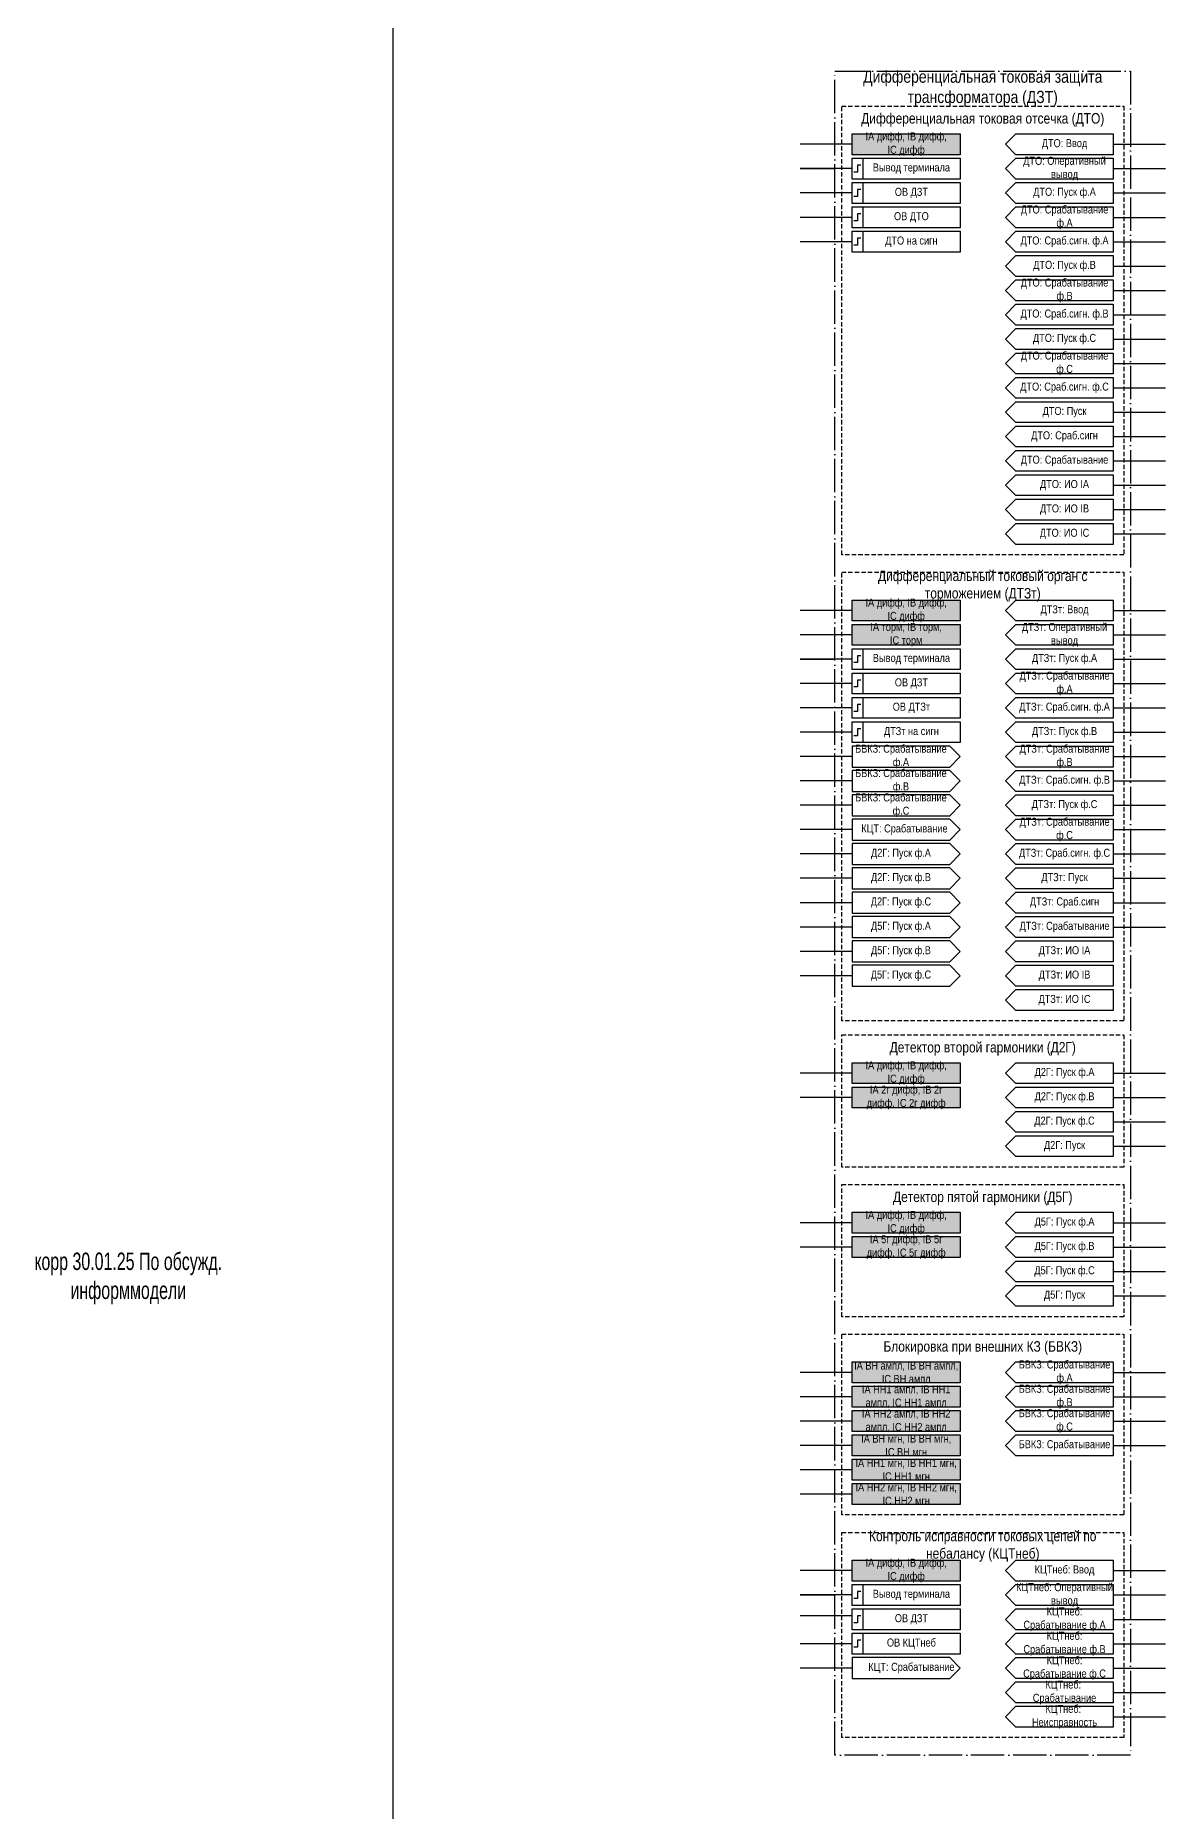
# Model space of a CAD drawing. Header units: millimetres. Extents: x -805 to 2714, y -997 to 626.
# Drawn here: x 2345 to 2670, y -362 to 148 of the extents above; entities that cross this region are included whole.
import ezdxf

# ---------------------------------------------------------------- set-up
doc = ezdxf.new("R2010")
doc.units = ezdxf.units.MM
doc.linetypes.add('ACAD_ISO04W100', pattern=[30, 24, -3, 0, -3])
doc.linetypes.add('штриховая2', pattern=[0.375, 0.25, -0.125])
doc.layers.add('TEXT', color=7, linetype='Continuous', lineweight=25)
doc.layers.add('Основная', color=7, linetype='Continuous')
doc.styles.add('2.5_Gost_RD', font='ARIALN.TTF', dxfattribs={"height": 2.5})
doc.styles.add('3.5_Gost_RD', font='ARIALN.TTF', dxfattribs={"height": 3.5})

msp = doc.modelspace()

# ---------------------------------------------------------------- hatches: boundary and pattern name
at = {"ltscale": 100, "true_color": 0xf7941d}
h = msp.add_hatch(color=30, dxfattribs=at)
h.dxf.hatch_style = 1
h.paths.add_polyline_path([(2580, 120), (2611, 120), (2611, 114), (2580, 114)])
h = msp.add_hatch(color=30, dxfattribs=at)
h.dxf.hatch_style = 1
h.paths.add_polyline_path([(2580, -14), (2611, -14), (2611, -20), (2580, -20)])
h = msp.add_hatch(color=30, dxfattribs=at)
h.dxf.hatch_style = 1
h.paths.add_polyline_path([(2580, -21), (2611, -21), (2611, -27), (2580, -27)])
h = msp.add_hatch(color=30, dxfattribs=at)
h.dxf.hatch_style = 1
h.paths.add_polyline_path([(2580, -147), (2611, -147), (2611, -153), (2580, -153)])
h = msp.add_hatch(color=30, dxfattribs=at)
h.dxf.hatch_style = 1
h.paths.add_polyline_path([(2580, -154), (2611, -154), (2611, -160), (2580, -160)])
h = msp.add_hatch(color=30, dxfattribs=at)
h.dxf.hatch_style = 1
h.paths.add_polyline_path([(2580, -190), (2611, -190), (2611, -196), (2580, -196)])
h = msp.add_hatch(color=30, dxfattribs=at)
h.dxf.hatch_style = 1
h.paths.add_polyline_path([(2580, -197), (2611, -197), (2611, -203), (2580, -203)])
h = msp.add_hatch(color=30, dxfattribs=at)
h.dxf.hatch_style = 1
h.paths.add_polyline_path([(2580, -233), (2611, -233), (2611, -239), (2580, -239)])
h = msp.add_hatch(color=30, dxfattribs=at)
h.dxf.hatch_style = 1
h.paths.add_polyline_path([(2580, -240), (2611, -240), (2611, -246), (2580, -246)])
h = msp.add_hatch(color=30, dxfattribs=at)
h.dxf.hatch_style = 1
h.paths.add_polyline_path([(2580, -247), (2611, -247), (2611, -253), (2580, -253)])
h = msp.add_hatch(color=30, dxfattribs=at)
h.dxf.hatch_style = 1
h.paths.add_polyline_path([(2580, -254), (2611, -254), (2611, -260), (2580, -260)])
h = msp.add_hatch(color=30, dxfattribs=at)
h.dxf.hatch_style = 1
h.paths.add_polyline_path([(2580, -261), (2611, -261), (2611, -267), (2580, -267)])
h = msp.add_hatch(color=30, dxfattribs=at)
h.dxf.hatch_style = 1
h.paths.add_polyline_path([(2580, -268), (2611, -268), (2611, -274), (2580, -274)])
h = msp.add_hatch(color=30, dxfattribs=at)
h.dxf.hatch_style = 1
h.paths.add_polyline_path([(2580, -290), (2611, -290), (2611, -296), (2580, -296)])

# ---------------------------------------------------------------- linework, layer by layer
at = {"ltscale": 100}
for p, q in [((2448, 626), (2448, -997)), ((2580, 117), (2565, 117)), ((2655, 117), (2670, 117)), ((2580, 110), (2565, 110)), ((2565, 110), (2575, 110)), ((2655, 110), (2670, 110)), ((2580, 103), (2565, 103)), ((2655, 103), (2670, 103)), ((2580, 96), (2565, 96)), ((2655, 96), (2670, 96)), ((2580, 89), (2565, 89)), ((2655, 89), (2670, 89)), ((2655, 82), (2670, 82)), ((2655, 75), (2670, 75)), ((2655, 68), (2670, 68)), ((2655, 61), (2670, 61)), ((2655, 54), (2670, 54)), ((2655, 47), (2670, 47)), ((2655, 40), (2670, 40)), ((2655, 33), (2670, 33)), ((2655, 26), (2670, 26)), ((2655, 19), (2670, 19)), ((2655, 12), (2670, 12)), ((2655, 5), (2670, 5)), ((2580, -17), (2565, -17)), ((2655, -17), (2670, -17)), ((2580, -24), (2565, -24)), ((2655, -24), (2670, -24)), ((2580, -31), (2565, -31)), ((2565, -31), (2575, -31)), ((2655, -31), (2670, -31)), ((2580, -38), (2565, -38)), ((2655, -38), (2670, -38)), ((2580, -45), (2565, -45)), ((2655, -45), (2670, -45)), ((2580, -52), (2565, -52)), ((2655, -52), (2670, -52)), ((2580, -59), (2565, -59)), ((2655, -59), (2670, -59)), ((2580, -66), (2565, -66)), ((2655, -66), (2670, -66)), ((2580, -73), (2565, -73)), ((2655, -73), (2670, -73)), ((2580, -80), (2565, -80)), ((2655, -80), (2670, -80)), ((2580, -87), (2565, -87)), ((2655, -87), (2670, -87)), ((2580, -94), (2565, -94)), ((2655, -94), (2670, -94)), ((2580, -101), (2565, -101)), ((2655, -101), (2670, -101)), ((2580, -108), (2565, -108)), ((2655, -108), (2670, -108)), ((2580, -115), (2565, -115)), ((2580, -122), (2565, -122)), ((2580, -150), (2565, -150)), ((2655, -150), (2670, -150)), ((2580, -157), (2565, -157)), ((2655, -157), (2670, -157)), ((2655, -164), (2670, -164)), ((2655, -171), (2670, -171)), ((2580, -193), (2565, -193)), ((2655, -193), (2670, -193)), ((2580, -200), (2565, -200)), ((2655, -200), (2670, -200)), ((2655, -207), (2670, -207)), ((2655, -214), (2670, -214)), ((2580, -236), (2565, -236)), ((2655, -236), (2670, -236)), ((2580, -243), (2565, -243)), ((2655, -243), (2670, -243)), ((2580, -250), (2565, -250)), ((2655, -250), (2670, -250)), ((2580, -257), (2565, -257)), ((2655, -257), (2670, -257)), ((2580, -264), (2565, -264)), ((2580, -271), (2565, -271)), ((2580, -293), (2565, -293)), ((2655, -293), (2670, -293)), ((2580, -300), (2565, -300)), ((2565, -300), (2575, -300)), ((2655, -300), (2670, -300)), ((2580, -306), (2565, -306)), ((2655, -307), (2670, -307)), ((2580, -314), (2565, -314)), ((2655, -314), (2670, -314)), ((2580, -321), (2565, -321)), ((2655, -321), (2670, -321)), ((2655, -328), (2670, -328)), ((2655, -335), (2670, -335))]:
    msp.add_line(p, q, dxfattribs=at)
at = {"color": 251, "linetype": 'ACAD_ISO04W100', "lineweight": 30, "ltscale": 0.4, "true_color": 0x58595b}
msp.add_lwpolyline([(2575, 138), (2660, 138), (2660, -346), (2575, -346)], close=True, dxfattribs=at)
at = {"linetype": 'штриховая2', "ltscale": 5}
for points in [[(2577, 128), (2658, 128), (2658, -1), (2577, -1)], [(2577, -6), (2658, -6), (2658, -135), (2577, -135)], [(2577, -139), (2658, -139), (2658, -177), (2577, -177)], [(2577, -182), (2658, -182), (2658, -220), (2577, -220)], [(2577, -225), (2658, -225), (2658, -277), (2577, -277)], [(2577, -282), (2658, -282), (2658, -341), (2577, -341)]]:
    msp.add_lwpolyline(points, close=True, dxfattribs=at)
at = {"ltscale": 100}
for points in [[(2580, 120), (2611, 120), (2611, 114), (2580, 114)], [(2580, 113), (2583, 113), (2583, 107), (2580, 107)], [(2580, 113), (2611, 113), (2611, 107), (2580, 107)], [(2580, 106), (2583, 106), (2583, 100), (2580, 100)], [(2580, 106), (2611, 106), (2611, 100), (2580, 100)], [(2580, 99), (2583, 99), (2583, 93), (2580, 93)], [(2580, 99), (2611, 99), (2611, 93), (2580, 93)], [(2580, 92), (2583, 92), (2583, 86), (2580, 86)], [(2580, 92), (2611, 92), (2611, 86), (2580, 86)], [(2655, 22), (2655, 16), (2627, 16), (2624, 19), (2627, 22)], [(2655, 15), (2655, 9), (2627, 9), (2624, 12), (2627, 15)], [(2655, 8), (2655, 2), (2627, 2), (2624, 5), (2627, 8)], [(2580, -14), (2611, -14), (2611, -20), (2580, -20)], [(2580, -21), (2611, -21), (2611, -27), (2580, -27)], [(2580, -28), (2583, -28), (2583, -34), (2580, -34)], [(2580, -28), (2611, -28), (2611, -34), (2580, -34)], [(2580, -35), (2583, -35), (2583, -41), (2580, -41)], [(2580, -35), (2611, -35), (2611, -41), (2580, -41)], [(2580, -42), (2583, -42), (2583, -48), (2580, -48)], [(2580, -42), (2611, -42), (2611, -48), (2580, -48)], [(2580, -49), (2583, -49), (2583, -55), (2580, -55)], [(2580, -49), (2611, -49), (2611, -55), (2580, -55)], [(2655, -112), (2655, -118), (2627, -118), (2624, -115), (2627, -112)], [(2655, -119), (2655, -125), (2627, -125), (2624, -122), (2627, -119)], [(2655, -126), (2655, -132), (2627, -132), (2624, -129), (2627, -126)], [(2580, -147), (2611, -147), (2611, -153), (2580, -153)], [(2580, -154), (2611, -154), (2611, -160), (2580, -160)], [(2580, -190), (2611, -190), (2611, -196), (2580, -196)], [(2580, -197), (2611, -197), (2611, -203), (2580, -203)], [(2580, -233), (2611, -233), (2611, -239), (2580, -239)], [(2580, -240), (2611, -240), (2611, -246), (2580, -246)], [(2580, -247), (2611, -247), (2611, -253), (2580, -253)], [(2580, -254), (2611, -254), (2611, -260), (2580, -260)], [(2580, -261), (2611, -261), (2611, -267), (2580, -267)], [(2580, -268), (2611, -268), (2611, -274), (2580, -274)], [(2580, -290), (2611, -290), (2611, -296), (2580, -296)], [(2580, -297), (2583, -297), (2583, -303), (2580, -303)], [(2580, -297), (2611, -297), (2611, -303), (2580, -303)], [(2580, -304), (2583, -304), (2583, -310), (2580, -310)], [(2580, -304), (2611, -304), (2611, -310), (2580, -310)], [(2580, -311), (2583, -311), (2583, -317), (2580, -317)], [(2580, -311), (2611, -311), (2611, -317), (2580, -317)]]:
    msp.add_lwpolyline(points, close=True, dxfattribs=at)
for points in [[(2624, 117), (2627, 120), (2655, 120), (2655, 114), (2627, 114), (2624, 117)], [(2624, 110), (2627, 113), (2655, 113), (2655, 107), (2627, 107), (2624, 110)], [(2624, -17), (2627, -14), (2655, -14), (2655, -20), (2627, -20), (2624, -17)], [(2624, -24), (2627, -21), (2655, -21), (2655, -27), (2627, -27), (2624, -24)]]:
    msp.add_lwpolyline(points, dxfattribs=at)
at = {"lineweight": 30, "ltscale": 100}
for points in [[(2582.5, 111), (2581.5, 111), (2581.5, 109), (2580.5, 109)], [(2582.5, 104), (2581.5, 104), (2581.5, 102), (2580.5, 102)], [(2582.5, 97), (2581.5, 97), (2581.5, 95), (2580.5, 95)], [(2582.5, 90), (2581.5, 90), (2581.5, 88), (2580.5, 88)], [(2582.5, -30), (2581.5, -30), (2581.5, -32), (2580.5, -32)], [(2582.5, -37), (2581.5, -37), (2581.5, -39), (2580.5, -39)], [(2582.5, -44), (2581.5, -44), (2581.5, -46), (2580.5, -46)], [(2582.5, -51), (2581.5, -51), (2581.5, -53), (2580.5, -53)], [(2582.5, -299), (2581.5, -299), (2581.5, -301), (2580.5, -301)], [(2582.5, -306), (2581.5, -306), (2581.5, -308), (2580.5, -308)], [(2582.5, -313), (2581.5, -313), (2581.5, -315), (2580.5, -315)]]:
    msp.add_lwpolyline(points, dxfattribs=at)
at = {"layer": 'Основная', "ltscale": 100}
for points in [[(2655, 106), (2655, 100), (2627, 100), (2624, 103), (2627, 106)], [(2655, 99), (2655, 93), (2627, 93), (2624, 96), (2627, 99)], [(2655, 92), (2655, 86), (2627, 86), (2624, 89), (2627, 92)], [(2655, 85), (2655, 79), (2627, 79), (2624, 82), (2627, 85)], [(2655, 78), (2655, 72), (2627, 72), (2624, 75), (2627, 78)], [(2655, 71), (2655, 65), (2627, 65), (2624, 68), (2627, 71)], [(2655, 64), (2655, 58), (2627, 58), (2624, 61), (2627, 64)], [(2655, 57), (2655, 51), (2627, 51), (2624, 54), (2627, 57)], [(2655, 50), (2655, 44), (2627, 44), (2624, 47), (2627, 50)], [(2655, 43), (2655, 37), (2627, 37), (2624, 40), (2627, 43)], [(2655, 36), (2655, 30), (2627, 30), (2624, 33), (2627, 36)], [(2655, 29), (2655, 23), (2627, 23), (2624, 26), (2627, 29)], [(2655, -28), (2655, -34), (2627, -34), (2624, -31), (2627, -28)], [(2655, -35), (2655, -41), (2627, -41), (2624, -38), (2627, -35)], [(2655, -42), (2655, -48), (2627, -48), (2624, -45), (2627, -42)], [(2655, -49), (2655, -55), (2627, -55), (2624, -52), (2627, -49)], [(2580, -56), (2580, -62), (2608, -62), (2611, -59), (2608, -56)], [(2655, -56), (2655, -62), (2627, -62), (2624, -59), (2627, -56)], [(2580, -63), (2580, -69), (2608, -69), (2611, -66), (2608, -63)], [(2655, -63), (2655, -69), (2627, -69), (2624, -66), (2627, -63)], [(2580, -70), (2580, -76), (2608, -76), (2611, -73), (2608, -70)], [(2655, -70), (2655, -76), (2627, -76), (2624, -73), (2627, -70)], [(2580, -77), (2580, -83), (2608, -83), (2611, -80), (2608, -77)], [(2655, -77), (2655, -83), (2627, -83), (2624, -80), (2627, -77)], [(2580, -84), (2580, -90), (2608, -90), (2611, -87), (2608, -84)], [(2655, -84), (2655, -90), (2627, -90), (2624, -87), (2627, -84)], [(2580, -91), (2580, -97), (2608, -97), (2611, -94), (2608, -91)], [(2655, -91), (2655, -97), (2627, -97), (2624, -94), (2627, -91)], [(2580, -98), (2580, -104), (2608, -104), (2611, -101), (2608, -98)], [(2655, -98), (2655, -104), (2627, -104), (2624, -101), (2627, -98)], [(2580, -105), (2580, -111), (2608, -111), (2611, -108), (2608, -105)], [(2655, -105), (2655, -111), (2627, -111), (2624, -108), (2627, -105)], [(2580, -112), (2580, -118), (2608, -118), (2611, -115), (2608, -112)], [(2580, -119), (2580, -125), (2608, -125), (2611, -122), (2608, -119)], [(2655, -147), (2655, -153), (2627, -153), (2624, -150), (2627, -147)], [(2655, -154), (2655, -160), (2627, -160), (2624, -157), (2627, -154)], [(2655, -161), (2655, -167), (2627, -167), (2624, -164), (2627, -161)], [(2655, -168), (2655, -174), (2627, -174), (2624, -171), (2627, -168)], [(2655, -190), (2655, -196), (2627, -196), (2624, -193), (2627, -190)], [(2655, -197), (2655, -203), (2627, -203), (2624, -200), (2627, -197)], [(2655, -204), (2655, -210), (2627, -210), (2624, -207), (2627, -204)], [(2655, -211), (2655, -217), (2627, -217), (2624, -214), (2627, -211)], [(2655, -233), (2655, -239), (2627, -239), (2624, -236), (2627, -233)], [(2655, -240), (2655, -246), (2627, -246), (2624, -243), (2627, -240)], [(2655, -247), (2655, -253), (2627, -253), (2624, -250), (2627, -247)], [(2655, -254), (2655, -260), (2627, -260), (2624, -257), (2627, -254)], [(2655, -290), (2655, -296), (2627, -296), (2624, -293), (2627, -290)], [(2655, -297), (2655, -303), (2627, -303), (2624, -300), (2627, -297)], [(2655, -304), (2655, -310), (2627, -310), (2624, -307), (2627, -304)], [(2655, -311), (2655, -317), (2627, -317), (2624, -314), (2627, -311)], [(2580, -318), (2580, -324), (2608, -324), (2611, -321), (2608, -318)], [(2655, -318), (2655, -324), (2627, -324), (2624, -321), (2627, -318)], [(2655, -325), (2655, -331), (2627, -331), (2624, -328), (2627, -325)], [(2655, -332), (2655, -338), (2627, -338), (2624, -335), (2627, -332)]]:
    msp.add_lwpolyline(points, close=True, dxfattribs=at)

# ---------------------------------------------------------------- texts
at = {"color": 30, "ltscale": 100, "attachment_point": 5, "style": '3.5_Gost_RD'}
for s, insert, char_height, width in [('Дифференциальная токовая защита трансформатора (ДЗТ)', (2617.5, 133), 3.5, 85), ('Дифференциальная токовая отсечка (ДТО)', (2617.5, 124), 3, 81), ('Дифференциальный токовый орган с торможением (ДТЗт)', (2617.5, -10), 3, 81), ('Детектор второй гармоники (Д2Г)', (2617.5, -143), 3, 81), ('Детектор пятой гармоники (Д5Г)', (2617.5, -186), 3, 81), ('Блокировка при внешних КЗ (БВКЗ)', (2617.5, -229), 3, 81), ('Контроль исправности токовых цепей по небалансу (КЦТнеб)', (2617.5, -286), 3, 81)]:
    msp.add_mtext(s, dxfattribs=dict(at, insert=insert, char_height=char_height, width=width))
at = {"color": 0, "ltscale": 100, "char_height": 2.3, "attachment_point": 5, "style": '2.5_Gost_RD'}
for s, insert, width in [('{\\C256;IA дифф, IB дифф, IC дифф}', (2595.5, 117), 23.725), ('{\\C256;Вывод терминала}', (2597, 110), 28), ('{\\C256;ДТО на сигн}', (2597, 89), 28), ('{\\C256;IA дифф, IB дифф, IC дифф}', (2595.5, -17), 23.725), ('{\\C256;IA торм, IB торм, IC торм}', (2595.5, -24), 20.7005), ('{\\C256;Вывод терминала}', (2597, -31), 28), ('{\\C256;ДТЗт на сигн}', (2597, -52), 28), ('{\\C256;IA дифф, IB дифф, IC дифф}', (2595.5, -150), 23.725), ('{\\C256;IA 2г дифф, IB 2г дифф, IC 2г дифф}', (2595.5, -157), 29.1365), ('{\\C256;IA дифф, IB дифф, IC дифф}', (2595.5, -193), 23.725), ('{\\C256;IA 5г дифф, IB 5г дифф, IC 5г дифф}', (2595.5, -200), 29.1365), ('{\\C256;IA ВН ампл, IB ВН ампл, IC ВН ампл}', (2595.5, -236), 31), ('{\\C256;IA НН1 ампл, IB НН1 ампл, IC НН1 ампл}', (2595.5, -243), 31.5052), ('{\\C256;IA НН2 ампл, IB НН2 ампл, IC НН2 ампл}', (2595.5, -250), 31.5052), ('{\\C256;IA ВН мгн, IB ВН мгн, IC ВН мгн}', (2595.5, -257), 26.1583), ('{\\C256;IA НН1 мгн, IB НН1 мгн, IC НН1 мгн}', (2595.5, -264), 29.86), ('{\\C256;IA НН2 мгн, IB НН2 мгн, IC НН2 мгн}', (2595.5, -271), 29.86), ('{\\C256;IA дифф, IB дифф, IC дифф}', (2595.5, -293), 23.725)]:
    msp.add_mtext(s, dxfattribs=dict(at, insert=insert, width=width))
at = {"ltscale": 100, "char_height": 2.3, "width": 28, "attachment_point": 5, "style": '2.5_Gost_RD'}
for s, insert in [('ДТО: Ввод', (2641, 117)), ('ДТО: Оперативный вывод', (2641, 110)), ('ДТО: ИО IА', (2641, 19)), ('ДТО: ИО IB', (2641, 12)), ('ДТО: ИО IС', (2641, 5)), ('ДТЗт: Оперативный вывод', (2641, -24)), ('ДТЗт: Ввод', (2641, -17)), ('ДТЗт: ИО IА', (2641, -115)), ('ДТЗт: ИО IB', (2641, -122)), ('ДТЗт: ИО IC', (2641, -129)), ('Вывод терминала', (2597, -300))]:
    msp.add_mtext(s, dxfattribs=dict(at, insert=insert))
at = {"color": 67, "ltscale": 100, "true_color": 0x727430, "insert": (2372, -209), "char_height": 5, "width": 75.7185, "attachment_point": 5, "style": '3.5_Gost_RD'}
msp.add_mtext('{\\W0.8;корр 30.01.25 По обсужд. информмодели}', dxfattribs=at)
at = {"layer": 'TEXT', "color": 0, "ltscale": 100, "char_height": 2.3, "width": 28, "attachment_point": 5, "style": '2.5_Gost_RD'}
for insert in [(2597, 103), (2597, -38), (2597, -307)]:
    msp.add_mtext('{\\C256;ОВ ДЗТ}', dxfattribs=dict(at, insert=insert))
at = {"layer": 'Основная', "color": 0, "ltscale": 100, "char_height": 2.3, "attachment_point": 5, "style": '2.5_Gost_RD'}
for s, insert, width in [('{\\C256;ДТО: Пуск ф.А}', (2641, 103), 28), ('{\\C256;ОВ ДТО}', (2597, 96), 28), ('{\\C256;ДТО: Срабатывание ф.А}', (2641, 96), 28), ('{\\C256;ДТО: Пуск ф.В}', (2641, 82), 28), ('{\\C256;ДТО: Срабатывание ф.В}', (2641, 75), 28), ('{\\C256;ДТО: Сраб.сигн. ф.В}', (2641, 68), 28), ('{\\C256;ДТО: Пуск ф.С}', (2641, 61), 28), ('{\\C256;ДТО: Срабатывание ф.С}', (2641, 54), 28), ('{\\C256;ДТО: Сраб.сигн. ф.С}', (2641, 47), 28), ('{\\C256;ДТО: Пуск}', (2641, 40), 28), ('{\\C256;ДТО: Сраб.сигн}', (2641, 33), 28), ('{\\C256;ДТО: Срабатывание}', (2641, 26), 28), ('{\\C256;ДТЗт: Пуск ф.А}', (2641, -31), 28), ('{\\C256;ДТЗт: Срабатывание ф.А}', (2641, -38), 28), ('{\\C256;ОВ ДТЗт}', (2597, -45), 28), ('{\\C256;ДТЗт: Пуск ф.В}', (2641, -52), 28), ('{\\C256;БВКЗ: Срабатывание ф.А}', (2594, -59), 28), ('{\\C256;ДТЗт: Срабатывание ф.В}', (2641, -59), 28), ('{\\C256;БВКЗ: Срабатывание ф.В}', (2594, -66), 28), ('{\\C256;БВКЗ: Срабатывание ф.С}', (2594, -73), 28), ('{\\C256;ДТЗт: Пуск ф.С}', (2641, -73), 28), ('{\\C256;ДТЗт: Срабатывание ф.С}', (2641, -80), 28), ('{\\C256;КЦТ: Срабатывание}', (2595, -80), 26.5083), ('{\\C256;Д2Г: Пуск ф.А}', (2594, -87), 28), ('{\\C256;Д2Г: Пуск ф.B}', (2594, -94), 28), ('{\\C256;ДТЗт: Пуск}', (2641, -94), 28), ('{\\C256;Д2Г: Пуск ф.C}', (2594, -101), 28), ('{\\C256;Д5Г: Пуск ф.А}', (2594, -108), 28), ('{\\C256;ДТЗт: Срабатывание}', (2641, -108), 28), ('{\\C256;Д5Г: Пуск ф.B}', (2594, -115), 28), ('{\\C256;Д5Г: Пуск ф.C}', (2594, -122), 28), ('{\\C256;БВКЗ: Срабатывание ф.А}', (2641, -236), 28), ('{\\C256;БВКЗ: Срабатывание ф.В}', (2641, -243), 28), ('{\\C256;БВКЗ: Срабатывание ф.С}', (2641, -250), 28), ('{\\C256;БВКЗ: Срабатывание}', (2641, -257), 28), ('{\\C256;КЦТнеб: Оперативный вывод}', (2641, -300), 28), ('{\\C256;КЦТнеб: Срабатывание ф.А}', (2641, -307), 26.5083), ('{\\C256;КЦТнеб: Срабатывание ф.В}', (2641, -314), 25.2956), ('{\\C256;ОВ КЦТнеб}', (2597, -314), 28), ('{\\C256;КЦТ: Срабатывание}', (2597, -321), 28), ('{\\C256;КЦТнеб: Срабатывание ф.С}', (2641, -321), 25.7463), ('{\\C256;КЦТнеб:  Срабатывание}', (2641, -328), 28), ('{\\C256;КЦТнеб:  Неисправность}', (2641, -335), 28)]:
    msp.add_mtext(s, dxfattribs=dict(at, insert=insert, width=width))
at = {"layer": 'Основная', "ltscale": 100, "char_height": 2.3, "width": 28, "attachment_point": 5, "style": '2.5_Gost_RD'}
for s, insert in [('ДТО: Сраб.сигн. ф.А', (2641, 89)), ('ДТЗт: Сраб.сигн. ф.А', (2641, -45)), ('ДТЗт: Сраб.сигн. ф.В', (2641, -66)), ('ДТЗт: Сраб.сигн. ф.С', (2641, -87)), ('ДТЗт: Сраб.сигн', (2641, -101)), ('КЦТнеб: Ввод', (2641, -293))]:
    msp.add_mtext(s, dxfattribs=dict(at, insert=insert))
at = {"layer": 'Основная', "color": 3, "ltscale": 100, "char_height": 2.3, "width": 28, "attachment_point": 5, "style": '2.5_Gost_RD'}
for s, insert in [('{\\C256;Д2Г: Пуск ф.А}', (2641, -150)), ('{\\C256;Д2Г: Пуск ф.В}', (2641, -157)), ('{\\C256;Д2Г: Пуск ф.С}', (2641, -164)), ('{\\C256;Д2Г: Пуск}', (2641, -171)), ('{\\C256;Д5Г: Пуск ф.А}', (2641, -193)), ('{\\C256;Д5Г: Пуск ф.В}', (2641, -200)), ('{\\C256;Д5Г: Пуск ф.С}', (2641, -207)), ('{\\C256;Д5Г: Пуск}', (2641, -214))]:
    msp.add_mtext(s, dxfattribs=dict(at, insert=insert))

doc.saveas('drawing.dxf')
